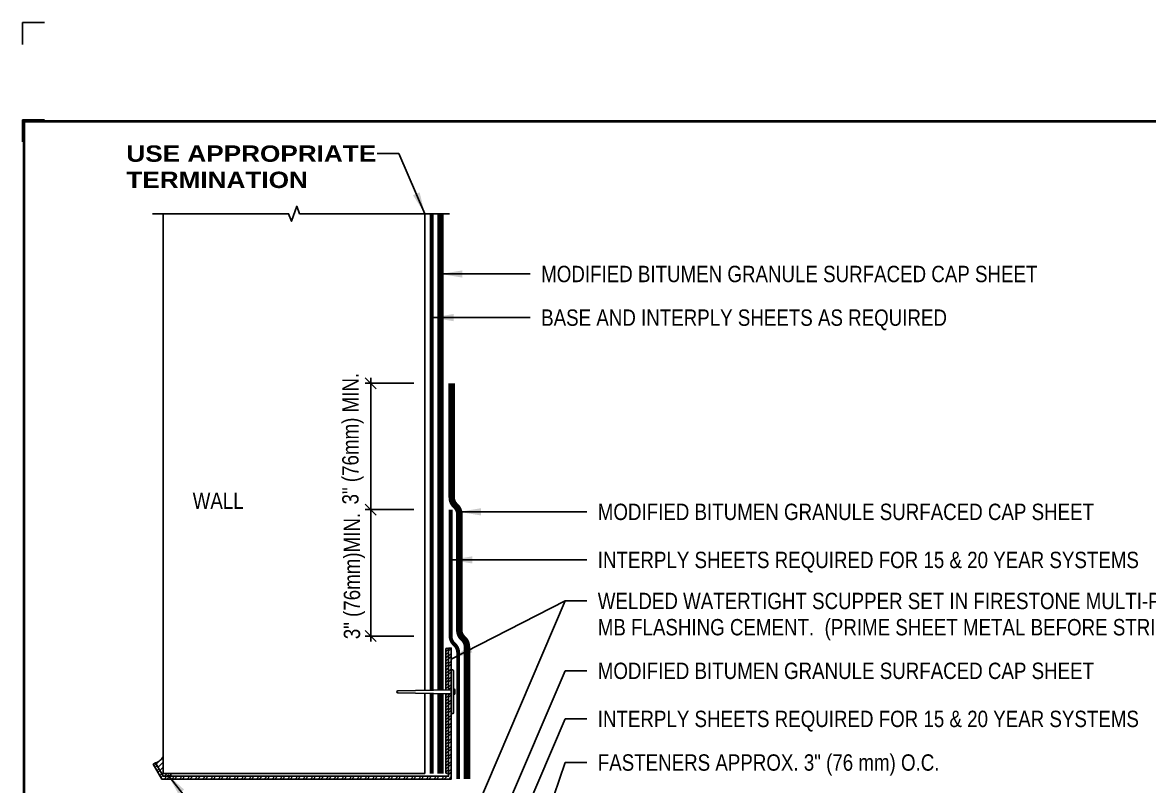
# Model space of a CAD drawing. Header units: inches. Extents: x -578 to -558, y -78 to -61.2.
# Drawn here: x -578 to -565.08, y -69.99 to -61.23 of the extents above; entities that cross this region are included whole.
import ezdxf
from ezdxf.enums import TextEntityAlignment as Align

# ---------------------------------------------------------------- set-up
doc = ezdxf.new("R2010")
doc.units = ezdxf.units.IN
doc.header["$MEASUREMENT"] = 0
doc.layers.get('0').update_dxf_attribs({"linetype": 'CONTINUOUS'})
doc.layers.get('DEFPOINTS').update_dxf_attribs({"linetype": 'CONTINUOUS'})
for name, color, linetype in [('FSBP-ACCESSORY-OTHER', 7, 'CONTINUOUS'), ('FSBP-ANNO-LABEL', 7, 'CONTINUOUS'), ('FSBP-INSULATION', 7, 'CONTINUOUS'), ('FSBP-MEMBRANE', 7, 'CONTINUOUS'), ('FSBP-SEALANTS', 1, 'CONTINUOUS'), ('FSBP-TTLB-BORDER', 7, 'CONTINUOUS'), ('FSBP-TTLB-TEXT', 7, 'CONTINUOUS'), ('FSBP-WALL-CURB', 9, 'CONTINUOUS')]:
    doc.layers.add(name, color=color, linetype=linetype)
doc.styles.add('ARIAL', font='arial.ttf')
doc.styles.add('ARIAL_BOLD', font='')
doc.styles.add('ARIAL_NAR', font='ARIALN.TTF')
doc.styles.get('ARIAL_BOLD').set_extended_font_data('Arial Black')
doc.dimstyles.new('FSBP-DIM', dxfattribs={"dimtxt": 0.1875, "dimasz": 0.125, "dimexe": 0.0625, "dimexo": 0.125, "dimgap": 0.125, "dimtad": 0, "dimdec": 0, "dimzin": 1, "dimdsep": 46, "dimlunit": 4, "dimtxsty": 'ARIAL_NAR', "dimblk": 'OBLIQUE', "dimcen": 0.09375, "dimdle": 0.0625, "dimclrd": 256, "dimclre": 256, "dimclrt": 256, "dimadec": 0, "dimazin": 0, "dimtfac": 1, "dimtdec": 0, "dimtmove": 1, "dimatfit": 3, "dimfxl": 0, "dimtolj": 1, "dimtzin": 0, "dimlwd": -1, "dimlwe": -1, "dimarcsym": 0})
doc.dimstyles.new('FSBP-LEADER', dxfattribs={"dimtxt": 0.1875, "dimasz": 0.25, "dimexe": 0.0625, "dimexo": 0.125, "dimgap": 0.125, "dimtad": 0, "dimtih": 1, "dimtoh": 1, "dimdec": 4, "dimzin": 0, "dimdsep": 46, "dimlunit": 4, "dimtxsty": 'ARIAL_NAR', "dimcen": 0.09375, "dimclrd": 256, "dimclre": 256, "dimclrt": 256, "dimadec": 0, "dimazin": 0, "dimtfac": 1, "dimtdec": 4, "dimtofl": 0, "dimtmove": 0, "dimatfit": 3, "dimfxl": 0, "dimtolj": 1, "dimtzin": 0, "dimlwd": -1, "dimlwe": -1, "dimarcsym": 0})

# ---------------------------------------------------------------- blocks, each defined once
blk = doc.blocks.new('FSBP_MASONRY_CAP_NAIL')
blk.add_lwpolyline([(0, 0.04500000000000171), (-1.22750000000002, 0.02250000000000085, 0.9999999999974739), (-1.227500000000077, -0.02250000000000085), (0, -0.04500000000000171)], format="xyb")
at = {"layer": 'FSBP-ACCESSORY-OTHER'}
for points in [[(0, -0.484375), (0, 0.484375, -0.414213562373095), (0.015625, 0.5), (0.03125000000005684, 0.5, -0.4142135623730784), (0.04687500000005684, 0.484375), (0.04687500000005684, -0.484375, -0.414213562373095), (0.03125000000005684, -0.5), (0.015625, -0.5, -0.414213562373095)], [(0.04687500000005684, -0.0625), (0.04687500000005684, 0.0625), (0.0625, 0.0625, -0.4142135623727753), (0.078125, 0.04687500000001776), (0.07812500000017053, -0.04687499999997158, -0.4142135623735997), (0.06250000000017053, -0.0625)]]:
    blk.add_lwpolyline(points, format="xyb", close=True, dxfattribs=at)
blk = doc.blocks.new('_OBLIQUE')
at = {"color": 0, "linetype": 'ByBlock'}
blk.add_line((-0.5, -0.5), (0.5, 0.5), dxfattribs=at)
blk = doc.blocks.new('*D14')
at = {"layer": 'DEFPOINTS', "color": 0, "transparency": 16777216}
for p in [(-573.3843515157794, -65.36843675419135), (-574.0059130753466, -66.8166600588948), (-573.3843515157794, -66.8166600588948)]:
    blk.add_point(p, dxfattribs=at)
at = {"layer": 'FSBP-ANNO-LABEL', "transparency": 16777216}
for p, q in [((-573.5093515157794, -65.36843675419135), (-574.0684130753466, -65.36843675419135)), ((-574.0059130753466, -65.30593675419135), (-574.0059130753466, -66.8791600588948)), ((-573.5093515157794, -66.8166600588948), (-574.0684130753466, -66.8166600588948))]:
    blk.add_line(p, q, dxfattribs=at)
at = {"layer": 'FSBP-ANNO-LABEL', "transparency": 16777216, "xscale": 0.125, "yscale": 0.125, "zscale": 0.125}
for p, rotation in [((-574.0059130753466, -65.36843675419135), 90), ((-574.0059130753466, -66.8166600588948), 270)]:
    blk.add_blockref('_OBLIQUE', p, dxfattribs=dict(at, rotation=rotation))
at = {"layer": 'FSBP-ANNO-LABEL', "transparency": 16777216, "insert": (-574.2102649394037, -66.00279998307997), "char_height": 0.1875, "attachment_point": 5, "rotation": 90, "style": 'ARIAL_NAR'}
blk.add_mtext('\\A1;3" (76mm) MIN.', dxfattribs=at)
blk = doc.blocks.new('*D13')
at = {"layer": 'DEFPOINTS', "color": 0, "transparency": 16777216}
for p in [(-574.0059130753466, -66.8166600588948), (-573.3843515157794, -66.8166600588948), (-573.3843515157794, -68.26488336359824)]:
    blk.add_point(p, dxfattribs=at)
at = {"layer": 'FSBP-ANNO-LABEL', "transparency": 16777216}
for p, q in [((-574.0059130753466, -68.32738336359824), (-574.0059130753466, -66.7541600588948)), ((-573.5093515157794, -66.8166600588948), (-574.0684130753466, -66.8166600588948)), ((-573.5093515157794, -68.26488336359824), (-574.0684130753466, -68.26488336359824))]:
    blk.add_line(p, q, dxfattribs=at)
at = {"layer": 'FSBP-ANNO-LABEL', "transparency": 16777216, "xscale": 0.125, "yscale": 0.125, "zscale": 0.125}
for p, rotation in [((-574.0059130753466, -66.8166600588948), 90), ((-574.0059130753466, -68.26488336359824), 270)]:
    blk.add_blockref('_OBLIQUE', p, dxfattribs=dict(at, rotation=rotation))
at = {"layer": 'FSBP-ANNO-LABEL', "transparency": 16777216, "insert": (-574.1931234662952, -67.57748978194468), "char_height": 0.1875, "attachment_point": 5, "rotation": 90, "style": 'ARIAL_NAR'}
blk.add_mtext('\\A1;3" (76mm)MIN.', dxfattribs=at)
blk = doc.blocks.new('TTLB-ASPHALT_1')
at = {"layer": 'DEFPOINTS', "linetype": 'Continuous', "ltscale": 1.75}
blk.add_lwpolyline([(-0.015625, 13.88083333333333), (-0.015625, 14.13083333333333), (0.234375, 14.13083333333333)], dxfattribs=at)
at = {"layer": 'DEFPOINTS', "color": 1}
blk.add_lwpolyline([(0.234375, 13.015625), (-0.015625, 13.015625), (-0.015625, 12.765625)], dxfattribs=at)
at = {"layer": 'FSBP-TTLB-BORDER', "const_width": 0.03125}
blk.add_lwpolyline([(20, 0), (20, 13), (0, 13), (0, 0)], dxfattribs=at)
at = {"layer": 'FSBP-TTLB-TEXT'}
for tag, height, style, p in [('DETAIL_DESCP_LINE_1', 0.21875, 'ARIAL_BOLD', (9.832748116198076, -0.375)), ('ISSUE_REV_DATE', 0.21875, 'ARIAL', (15.84069633627263, -0.7282559425942452)), ('DETAIL_NUMBER', 0.4375, 'ARIAL', (18.42055248367797, -0.8931630692489421))]:
    blk.add_attdef(tag, text='', height=height, dxfattribs=dict(at, style=style)).set_placement(p, align=Align.MIDDLE_CENTER)
at = {"layer": 'FSBP-TTLB-TEXT', "style": 'ARIAL'}
blk.add_attdef('ACCPT_SYSTEMS', text='', height=0.21875, dxfattribs=at).set_placement((11.49438170418193, -1.125), align=Align.MIDDLE_LEFT)

msp = doc.modelspace()

# ---------------------------------------------------------------- hatches: boundary and pattern name
at = {"layer": 'FSBP-ACCESSORY-OTHER'}
h = msp.add_hatch(dxfattribs=at)
h.set_pattern_fill('STEEL', color=256, scale=0.5, style=0)
h.set_pattern_definition([(45, (-540.8636679342544, 99.92689797482635), (-0.04419417382415922, 0.04419417382415922), []), (45, (-540.8636679342544, 99.95814797482635), (-0.04419417382415922, 0.04419417382415922), [])])
h.paths.add_polyline_path([(-573.0812265157792, -68.92603505889511), (-573.1124765157792, -68.92546224830448), (-573.1124765157792, -69.03065653701404, -0.03179511640891183), (-573.1124765157792, -69.03267380116247), (-573.1124765157793, -69.87228505889507), (-576.3843515157794, -69.87228505889507), (-576.4725816267687, -69.71946602390449), (-576.4996449206368, -69.73509102390449), (-576.4023937116916, -69.90353505889507), (-573.0812265157792, -69.90353505889507)])
h.paths.add_polyline_path([(-573.0812265157792, -68.40353505889507), (-573.1124765157792, -68.40353505889505), (-573.1124765157792, -68.88160786948572), (-573.0812265157792, -68.88103505889512)])
at = {"layer": 'FSBP-SEALANTS'}
h = msp.add_hatch(dxfattribs=at)
h.set_pattern_fill('ANSI31', color=256, scale=0.2, style=0)
h.set_pattern_definition([(45, (-594.1735202306495, 11.07434416415848), (-0.01767766952966369, 0.01767766952966369), [])])
h.paths.add_polyline_path([(-573.1124765157792, -68.41840389235799, 0.93836932177081), (-573.1441673077052, -68.41840389235799), (-573.1441673077052, -68.88218875976543), (-573.1124765157792, -68.88160786948572)])
h.paths.add_polyline_path([(-573.1124765157792, -68.92546224830448), (-573.1441673077052, -68.92488135802478), (-573.1441673077052, -69.82616622543213, 0.9383693217706192), (-573.1124765157792, -69.82616622543213)])
h = msp.add_hatch(dxfattribs=at)
h.set_pattern_fill('ANSI31', color=256, scale=0.3333333333333333, style=0)
h.set_pattern_definition([(45, (-780.2577160885351, -125.8565155369375), (-0.02946278254943948, 0.02946278254943948), [])])
h.paths.add_polyline_path([(-576.3843515157794, -69.63742323383556, -0.2484682053095788), (-576.4725816267686, -69.71946602390446), (-576.3843515157795, -69.87228505889507), (-576.312412981851, -69.87228505889507, 1), (-576.312412981851, -69.84103505889507), (-576.3843515157794, -69.84103505889507)])

# ---------------------------------------------------------------- linework, layer by layer
at = {"layer": 'FSBP-ACCESSORY-OTHER'}
msp.add_lwpolyline([(-573.1124765157792, -68.92546224830446), (-573.1124765157792, -69.87228505889507), (-576.3843515157794, -69.87228505889507), (-576.4725816267686, -69.71946602390446), (-576.4996449206368, -69.73509102390446), (-576.4023937116916, -69.90353505889507), (-573.0812265157792, -69.90353505889507), (-573.0812265157792, -68.40353505889507), (-573.1124765157792, -68.40353505889507), (-573.1124765157792, -68.88160786948575)], dxfattribs=at)
at = {"layer": 'FSBP-INSULATION', "const_width": 0.045}
for points in [[(-573.3062265157794, -63.42637733981735), (-573.3062265157794, -68.88515929514764)], [(-573.3062265157794, -68.92191082264256), (-573.3062265157794, -69.84103505889505)]]:
    msp.add_lwpolyline(points, dxfattribs=at)
msp.add_lwpolyline([(-573.0899765157794, -66.81666005889483), (-573.0899765157794, -68.26488336359824, 0.1989123673794795), (-573.0533648634278, -68.35327171124649), (-573.0397131681309, -68.3669234065434, -0.1989123673794879), (-573.0031015157792, -68.45531175419165), (-573.0031015157792, -69.90353505889502)], format="xyb", dxfattribs=at)
at = {"layer": 'FSBP-MEMBRANE', "const_width": 0.075}
for points in [[(-573.2056015157793, -68.88331484504582), (-573.2056015157793, -63.42637733981735)], [(-573.2056015157793, -69.84103505889505), (-573.2056015157793, -68.92375527274439)]]:
    msp.add_lwpolyline(points, dxfattribs=at)
msp.add_lwpolyline([(-572.9024765157793, -69.90353505889502), (-572.9024765157792, -68.38781175419172, 0.1989123673795941), (-572.9390881681309, -68.29942340654344), (-572.9527398634277, -68.28577171124664, -0.1989123673795305), (-572.9893515157794, -68.19738336359836), (-572.9893515157794, -66.86843675419144, 0.1989123673795524), (-573.0259631681309, -66.78004840654316), (-573.0396148634278, -66.76639671124633, -0.1989123673795206), (-573.0762265157794, -66.67800836359805), (-573.0762265157795, -65.36843675419135)], format="xyb", dxfattribs=at)
at = {"layer": 'FSBP-SEALANTS'}
for points in [[(-573.1441673077052, -68.88218875976543), (-573.1441673077052, -68.41840389235799, -0.9383693217708103), (-573.1124765157792, -68.41840389235799), (-573.1124765157792, -68.88160786948575)], [(-573.1124765157792, -68.92546224830448), (-573.1124765157792, -69.82616622543213, -0.9383693217706197), (-573.1441673077052, -69.82616622543213), (-573.1441673077052, -68.92488135802478)]]:
    msp.add_lwpolyline(points, format="xyb", dxfattribs=at)
msp.add_lwpolyline([(-576.312412981851, -69.87228505889507), (-576.3843515157794, -69.87228505889507), (-576.4725816267686, -69.71946602390446, 0.2484682053093495), (-576.3843515157794, -69.6374232338355), (-576.3843515157794, -69.84103505889507), (-576.312412981851, -69.84103505889507, -0.9999999999999999)], format="xyb", close=True, dxfattribs=at)
at = {"layer": 'FSBP-WALL-CURB'}
for p, q in [((-573.3843515157794, -63.42637733981735), (-573.3843515157794, -68.88659132162422)), ((-573.3843515157794, -68.92047879616598), (-573.3843515157794, -69.8410350588951)), ((-573.3843515157794, -69.8410350588951), (-576.3843515157794, -69.8410350588951))]:
    msp.add_line(p, q, dxfattribs=at)
for points in [[(-576.5093515157791, -63.42637733981735), (-574.9468515157791, -63.42637733981735), (-574.9156015157791, -63.51223600917524), (-574.8531015157791, -63.34051867045935), (-574.8218515157791, -63.42637733981735), (-573.1037265157793, -63.42637733981735)], [(-576.3843515157791, -69.84103505889507), (-576.3843515157791, -63.42637733981735)]]:
    msp.add_lwpolyline(points, dxfattribs=at)

# ---------------------------------------------------------------- block references
msp.add_blockref('TTLB-ASPHALT_1', (-577.9827812163483, -75.36527824835528))
at = {"layer": 'FSBP-ACCESSORY-OTHER', "xscale": 0.5, "yscale": 0.5, "zscale": 0.5}
msp.add_blockref('FSBP_MASONRY_CAP_NAIL', (-573.0812265157793, -68.9035350588951), dxfattribs=at)

# ---------------------------------------------------------------- texts
at = {"layer": 'FSBP-ANNO-LABEL'}
for s, style, p in [('USE APPROPRIATE', 'ARIAL_BOLD', (-576.8079001922008, -62.73622355774467)), ('TERMINATION', 'ARIAL_BOLD', (-576.8079001922008, -63.03700480774467)), ('MODIFIED BITUMEN GRANULE SURFACED CAP SHEET', 'ARIAL_NAR', (-572.051083577448, -64.11593503395639)), ('BASE AND INTERPLY SHEETS AS REQUIRED', 'ARIAL_NAR', (-572.051083577448, -64.61593503395645)), ('MODIFIED BITUMEN GRANULE SURFACED CAP SHEET', 'ARIAL_NAR', (-571.4019081966612, -66.84194156405843)), ('INTERPLY SHEETS REQUIRED FOR 15 & 20 YEAR SYSTEMS', 'ARIAL_NAR', (-571.4019081966612, -67.39272281405849)), ('WELDED WATERTIGHT SCUPPER SET IN FIRESTONE MULTI-PURPOSE', 'ARIAL_NAR', (-571.4019081966612, -67.86300375348819)), ('MB FLASHING CEMENT.  (PRIME SHEET METAL BEFORE STRIPPING)', 'ARIAL_NAR', (-571.4019081966612, -68.16378500348819)), ('MODIFIED BITUMEN GRANULE SURFACED CAP SHEET', 'ARIAL_NAR', (-571.4019081966612, -68.6637850034883)), ('INTERPLY SHEETS REQUIRED FOR 15 & 20 YEAR SYSTEMS', 'ARIAL_NAR', (-571.4019081966612, -69.21456625348824)), ('FASTENERS APPROX. 3" (76 mm) O.C.', 'ARIAL_NAR', (-571.4019081966612, -69.7145662534883))]:
    msp.add_text(s, height=0.1875, dxfattribs=dict(at, style=style)).set_placement(p, align=Align.MIDDLE_LEFT)
at = {"layer": 'FSBP-ANNO-LABEL', "style": 'ARIAL_NAR'}
msp.add_text('WALL', height=0.1875, dxfattribs=at).set_placement((-575.7547724097803, -66.71453595853873), align=Align.MIDDLE_CENTER)

# ---------------------------------------------------------------- dimensions: what is measured, and where the dimension line sits
at = {"layer": 'FSBP-ANNO-LABEL'}
for p1, angle, text, picture, middle in [((-573.3843515157794, -65.36843675419135), 90, '3" (76mm) MIN.', '*D14', (-574.2102649394037, -66.00279998307997)), ((-573.3843515157794, -68.26488336359824), 270, '3" (76mm)MIN.', '*D13', (-574.1931234662952, -67.57748978194468))]:
    dim = msp.add_linear_dim(base=(-574.0059130753466, -66.8166600588948), p1=p1, p2=(-573.3843515157794, -66.8166600588948), angle=angle, text=text, dimstyle='FSBP-DIM', dxfattribs=at)
    dim.commit()
    dim.dimension.update_dxf_attribs({"geometry": picture, "text_midpoint": middle, "dimtype": 160})

# ---------------------------------------------------------------- leaders
for points in [[(-573.3843515157794, -63.42637733981735), (-573.6814285615926, -62.73622355774467), (-573.9314285615926, -62.73622355774467)], [(-573.2056015157793, -64.11593503395639), (-572.176083577448, -64.11593503395639)], [(-573.3062265157794, -64.61593503395645), (-572.176083577448, -64.61593503395645)], [(-572.992191764225, -66.84194156405843), (-571.5269081966612, -66.84194156405843)], [(-573.0899765157794, -67.39272281405849), (-571.5269081966612, -67.39272281405849)], [(-573.3447521045117, -71.52809426696945), (-571.7769081966612, -67.86300375348824), (-571.5269081966612, -67.86300375348824)], [(-573.0812265157792, -68.52853505889507), (-571.7769081966612, -67.86300375348824), (-571.5269081966612, -67.86300375348824)], [(-572.9277160332309, -71.35398577126392), (-571.7769081966612, -68.6637850034883), (-571.5269081966612, -68.6637850034883)], [(-572.7351492380733, -71.45461077126387), (-571.7769081966612, -69.2145662534883), (-571.5269081966612, -69.2145662534883)], [(-572.3843515157795, -71.51246926696942), (-571.7769081966612, -69.71456625348836), (-571.5269081966612, -69.71456625348836)], [(-576.3330439475849, -69.85395946637655), (-575.9412940394132, -70.35055786430482), (-575.6912940394132, -70.35055786430482)]]:
    msp.add_leader(points, dimstyle='FSBP-LEADER', dxfattribs=at)

doc.saveas('drawing.dxf')
